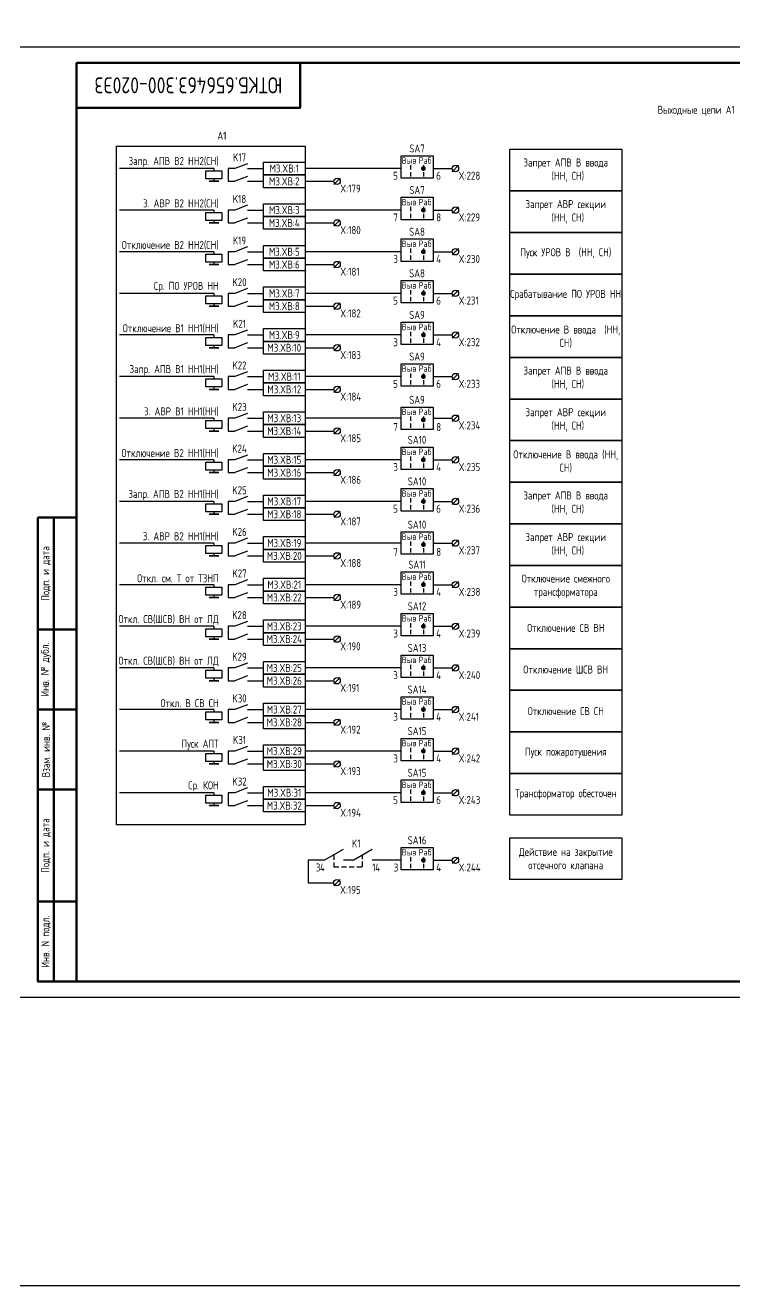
# Model space of a CAD drawing. Header units: millimetres. Extents: x -1117 to 5846, y -90 to 586.
# Drawn here: x 2104 to 2325.8, y -90 to 303.8 of the extents above; entities that cross this region are included whole.
import ezdxf

# ---------------------------------------------------------------- set-up
doc = ezdxf.new("R2010")
doc.units = ezdxf.units.MM
doc.linetypes.add('HIDDEN2', pattern=[4.7625, 3.175, -1.5875])
doc.styles.add('Gost_type_A', font='GOST_0.TTF')

# ---------------------------------------------------------------- blocks, each defined once
blk = doc.blocks.new('Штамп угловой верхний')
at = {"lineweight": 50}
blk.add_lwpolyline([(0, 0), (70, 0), (70, -14), (0, -14)], close=True, dxfattribs=at)
blk = doc.blocks.new('Формат_А3')
blk.add_lwpolyline([(-420, 297), (0, 297), (0, 0), (-420, 0)], close=True)
at = {"lineweight": 50}
blk.add_lwpolyline([(-400, 292), (-5, 292), (-5, 5), (-400, 5)], close=True, dxfattribs=at)
blk = doc.blocks.new('Штамп левый нижний')
at = {"lineweight": 50}
for points in [[(-12, 145), (-7, 145), (-7, 110), (-12, 110)], [(-7, 145), (0, 145), (0, 110), (-7, 110)], [(-12, 110), (-7, 110), (-7, 85), (-12, 85)], [(-7, 110), (0, 110), (0, 85), (-7, 85)], [(-12, 85), (-7, 85), (-7, 60), (-12, 60)], [(-7, 85), (0, 85), (0, 60), (-7, 60)], [(-12, 60), (-7, 60), (-7, 25), (-12, 25)], [(-7, 60), (0, 60), (0, 25), (-7, 25)], [(-12, 25), (-7, 25), (-7, 0), (-12, 0)], [(-7, 25), (0, 25), (0, 0), (-7, 0)]]:
    blk.add_lwpolyline(points, close=True, dxfattribs=at)
at = {"char_height": 2.5, "attachment_point": 5, "rotation": 90, "style": 'Gost_type_A'}
for s, insert, width in [('Подп. и дата', (-9.5, 127.5), 35), ('Инв. № дубл.', (-9.5, 97.5), 25), ('Взам. инв. №', (-9.5, 72.5), 25), ('Подп. и дата', (-9.5, 42.5), 35), ('Инв. N подл.', (-9.5, 12.5), 25)]:
    blk.add_mtext(s, dxfattribs=dict(at, insert=insert, width=width))
blk = doc.blocks.new('POINT')
at = {"const_width": 0.75}
blk.add_lwpolyline([(-0.375, 0, 1), (0.375, 0, 1)], format="xyb", close=True, dxfattribs=at)
blk = doc.blocks.new('Переключатель_положение')
for p, q in [((2, 1), (2, -0.34)), ((2, -1.14), (2, -2.49))]:
    blk.add_line(p, q)

msp = doc.modelspace()

# ---------------------------------------------------------------- linework, layer by layer
at = {"ltscale": 4.32}
for p, q in [((2173.5, 260.5), (2169.5, 259)), ((2173.5, 256.5), (2169.5, 255)), ((2173.5, 247.5), (2169.5, 246)), ((2173.5, 243.5), (2169.5, 242)), ((2173.5, 234.5), (2169.5, 233)), ((2173.5, 230.5), (2169.5, 229)), ((2173.5, 221.5), (2169.5, 220)), ((2173.5, 217.5), (2169.5, 216)), ((2173.5, 208.5), (2169.5, 207)), ((2173.5, 204.5), (2169.5, 203)), ((2173.5, 195.5), (2169.5, 194)), ((2173.5, 191.5), (2169.5, 190)), ((2173.5, 182.5), (2169.5, 181)), ((2173.5, 178.5), (2169.5, 177)), ((2173.5, 169.5), (2169.5, 168)), ((2173.5, 165.5), (2169.5, 164)), ((2173.5, 156.5), (2169.5, 155)), ((2173.5, 152.5), (2169.5, 151)), ((2173.5, 143.5), (2169.5, 142)), ((2173.5, 139.5), (2169.5, 138)), ((2173.5, 130.5), (2169.5, 129)), ((2173.5, 126.5), (2169.5, 125)), ((2173.5, 117.5), (2169.5, 116)), ((2173.5, 113.5), (2169.5, 112)), ((2173.5, 104.5), (2169.5, 103)), ((2173.5, 100.5), (2169.5, 99)), ((2173.5, 91.5), (2169.5, 90)), ((2173.5, 87.5), (2169.5, 86)), ((2173.5, 78.5), (2169.5, 77)), ((2173.5, 74.5), (2169.5, 73)), ((2173.5, 65.5), (2169.5, 64)), ((2173.5, 61.5), (2169.5, 60))]:
    msp.add_line(p, q, dxfattribs=at)
for p, q in [((2239.51, 260), (2237.51, 258)), ((2163, 259), (2133.5, 259)), ((2163, 259), (2163, 258.25)), ((2221.5, 259), (2191.5, 259)), ((2202.51, 256), (2200.51, 254)), ((2163, 255.75), (2163, 255)), ((2191.5, 255), (2200.5, 255)), ((2163, 246), (2133.5, 246)), ((2163, 246), (2163, 245.25)), ((2221.5, 246), (2191.5, 246)), ((2239.51, 247), (2237.51, 245)), ((2163, 242.75), (2163, 242)), ((2191.5, 242), (2200.5, 242)), ((2202.51, 243), (2200.51, 241)), ((2163, 233), (2133.5, 233)), ((2163, 233), (2163, 232.25)), ((2221.5, 233), (2191.5, 233)), ((2239.51, 234), (2237.51, 232)), ((2163, 229.75), (2163, 229)), ((2191.5, 229), (2200.5, 229)), ((2202.51, 230), (2200.51, 228)), ((2239.51, 221), (2237.51, 219)), ((2163, 220), (2133.5, 220)), ((2163, 220), (2163, 219.25)), ((2163, 216.75), (2163, 216)), ((2221.5, 220), (2191.5, 220)), ((2202.51, 217), (2200.51, 215)), ((2191.5, 216), (2200.5, 216)), ((2163, 207), (2133.5, 207)), ((2163, 207), (2163, 206.25)), ((2221.5, 207), (2191.5, 207)), ((2239.51, 208), (2237.51, 206)), ((2163, 203.75), (2163, 203)), ((2191.5, 203), (2200.5, 203)), ((2202.51, 204), (2200.51, 202)), ((2163, 194), (2133.5, 194)), ((2163, 194), (2163, 193.25)), ((2221.5, 194), (2191.5, 194)), ((2239.51, 195), (2237.51, 193)), ((2163, 190.75), (2163, 190)), ((2191.5, 190), (2200.5, 190)), ((2202.51, 191), (2200.51, 189)), ((2239.51, 182), (2237.51, 180)), ((2163, 181), (2133.5, 181)), ((2163, 181), (2163, 180.25)), ((2163, 177.75), (2163, 177)), ((2221.5, 181), (2191.5, 181)), ((2202.51, 178), (2200.51, 176)), ((2191.5, 177), (2200.5, 177)), ((2163, 168), (2133.5, 168)), ((2163, 168), (2163, 167.25)), ((2221.5, 168), (2191.5, 168)), ((2239.51, 169), (2237.51, 167)), ((2163, 164.75), (2163, 164)), ((2191.5, 164), (2200.5, 164)), ((2202.51, 165), (2200.51, 163)), ((2163, 155), (2133.5, 155)), ((2163, 155), (2163, 154.25)), ((2221.5, 155), (2191.5, 155)), ((2239.51, 156), (2237.51, 154)), ((2163, 151.75), (2163, 151)), ((2191.5, 151), (2200.5, 151)), ((2202.51, 152), (2200.51, 150)), ((2163, 142), (2133.5, 142)), ((2163, 142), (2163, 141.25)), ((2221.5, 142), (2191.5, 142)), ((2239.51, 143), (2237.51, 141)), ((2163, 138.75), (2163, 138)), ((2191.5, 138), (2200.5, 138)), ((2202.51, 139), (2200.51, 137)), ((2239.51, 130), (2237.51, 128)), ((2163, 129), (2133.5, 129)), ((2163, 129), (2163, 128.25)), ((2221.5, 129), (2191.5, 129)), ((2163, 125.75), (2163, 125)), ((2191.5, 125), (2200.5, 125)), ((2202.51, 126), (2200.51, 124)), ((2163, 116), (2133.5, 116)), ((2163, 116), (2163, 115.25)), ((2221.5, 116), (2191.5, 116)), ((2239.51, 117), (2237.51, 115)), ((2163, 112.75), (2163, 112)), ((2191.5, 112), (2200.5, 112)), ((2202.51, 113), (2200.51, 111)), ((2163, 103), (2133.5, 103)), ((2163, 103), (2163, 102.25)), ((2221.5, 103), (2191.5, 103)), ((2239.51, 104), (2237.51, 102)), ((2163, 99.75), (2163, 99)), ((2191.5, 99), (2200.5, 99)), ((2202.51, 100), (2200.51, 98)), ((2239.51, 91), (2237.51, 89)), ((2163, 90), (2133.5, 90)), ((2163, 90), (2163, 89.25)), ((2163, 86.75), (2163, 86)), ((2221.5, 90), (2191.5, 90)), ((2202.51, 87), (2200.51, 85)), ((2191.5, 86), (2200.5, 86)), ((2163, 77), (2133.5, 77)), ((2163, 77), (2163, 76.25)), ((2221.5, 77), (2191.5, 77)), ((2239.51, 78), (2237.51, 76)), ((2163, 73.75), (2163, 73)), ((2191.5, 73), (2200.5, 73)), ((2202.51, 74), (2200.51, 72)), ((2163, 64), (2133.5, 64)), ((2163, 64), (2163, 63.25)), ((2221.5, 64), (2191.5, 64)), ((2239.5, 65), (2237.5, 63)), ((2163, 60.75), (2163, 60)), ((2191.5, 60), (2200.5, 60)), ((2202.5, 61), (2200.5, 59)), ((2197.5, 42.91), (2203.5, 46.37)), ((2206.5, 42.91), (2212.5, 46.37)), ((2239.5, 43.91), (2237.5, 41.91)), ((2197.5, 42.91), (2192.5, 42.91)), ((2192.5, 42.91), (2192.5, 35.91)), ((2206.5, 42.91), (2203.5, 42.91)), ((2221.5, 42.91), (2212.5, 42.91)), ((2192.5, 35.91), (2200.44, 35.91)), ((2202.44, 36.91), (2200.44, 34.91))]:
    msp.add_line(p, q)
at = {"ltscale": 1.08}
for p, q in [((2169.5, 259), (2167.5, 259)), ((2167.5, 259), (2167.5, 255)), ((2173.5, 259), (2178.5, 259)), ((2167.5, 255), (2169.5, 255)), ((2173.5, 255), (2178.5, 255)), ((2169.5, 246), (2167.5, 246)), ((2167.5, 246), (2167.5, 242)), ((2173.5, 246), (2178.5, 246)), ((2167.5, 242), (2169.5, 242)), ((2173.5, 242), (2178.5, 242)), ((2169.5, 233), (2167.5, 233)), ((2167.5, 233), (2167.5, 229)), ((2173.5, 233), (2178.5, 233)), ((2167.5, 229), (2169.5, 229)), ((2173.5, 229), (2178.5, 229)), ((2169.5, 220), (2167.5, 220)), ((2167.5, 220), (2167.5, 216)), ((2173.5, 220), (2178.5, 220)), ((2167.5, 216), (2169.5, 216)), ((2173.5, 216), (2178.5, 216)), ((2169.5, 207), (2167.5, 207)), ((2167.5, 207), (2167.5, 203)), ((2173.5, 207), (2178.5, 207)), ((2167.5, 203), (2169.5, 203)), ((2173.5, 203), (2178.5, 203)), ((2169.5, 194), (2167.5, 194)), ((2167.5, 194), (2167.5, 190)), ((2173.5, 194), (2178.5, 194)), ((2167.5, 190), (2169.5, 190)), ((2173.5, 190), (2178.5, 190)), ((2169.5, 181), (2167.5, 181)), ((2167.5, 181), (2167.5, 177)), ((2173.5, 181), (2178.5, 181)), ((2167.5, 177), (2169.5, 177)), ((2173.5, 177), (2178.5, 177)), ((2169.5, 168), (2167.5, 168)), ((2167.5, 168), (2167.5, 164)), ((2173.5, 168), (2178.5, 168)), ((2167.5, 164), (2169.5, 164)), ((2173.5, 164), (2178.5, 164)), ((2169.5, 155), (2167.5, 155)), ((2167.5, 155), (2167.5, 151)), ((2173.5, 155), (2178.5, 155)), ((2167.5, 151), (2169.5, 151)), ((2173.5, 151), (2178.5, 151)), ((2169.5, 142), (2167.5, 142)), ((2167.5, 142), (2167.5, 138)), ((2173.5, 142), (2178.5, 142)), ((2167.5, 138), (2169.5, 138)), ((2173.5, 138), (2178.5, 138)), ((2169.5, 129), (2167.5, 129)), ((2167.5, 129), (2167.5, 125)), ((2173.5, 129), (2178.5, 129)), ((2167.5, 125), (2169.5, 125)), ((2173.5, 125), (2178.5, 125)), ((2169.5, 116), (2167.5, 116)), ((2167.5, 116), (2167.5, 112)), ((2173.5, 116), (2178.5, 116)), ((2167.5, 112), (2169.5, 112)), ((2173.5, 112), (2178.5, 112)), ((2169.5, 103), (2167.5, 103)), ((2167.5, 103), (2167.5, 99)), ((2173.5, 103), (2178.5, 103)), ((2167.5, 99), (2169.5, 99)), ((2173.5, 99), (2178.5, 99)), ((2169.5, 90), (2167.5, 90)), ((2167.5, 90), (2167.5, 86)), ((2173.5, 90), (2178.5, 90)), ((2167.5, 86), (2169.5, 86)), ((2173.5, 86), (2178.5, 86)), ((2169.5, 77), (2167.5, 77)), ((2167.5, 77), (2167.5, 73)), ((2173.5, 77), (2178.5, 77)), ((2167.5, 73), (2169.5, 73)), ((2173.5, 73), (2178.5, 73)), ((2169.5, 64), (2167.5, 64)), ((2167.5, 64), (2167.5, 60)), ((2173.5, 64), (2178.5, 64)), ((2167.5, 60), (2169.5, 60)), ((2173.5, 60), (2178.5, 60))]:
    msp.add_line(p, q, dxfattribs=at)
at = {"ltscale": 4}
for p, q in [((2231.5, 259), (2237.51, 259)), ((2231.5, 246), (2237.51, 246)), ((2231.5, 233), (2237.51, 233)), ((2231.5, 220), (2237.51, 220)), ((2231.5, 207), (2237.51, 207)), ((2231.5, 194), (2237.51, 194)), ((2231.5, 181), (2237.51, 181)), ((2231.5, 168), (2237.51, 168)), ((2231.5, 155), (2237.51, 155)), ((2231.5, 142), (2237.51, 142)), ((2231.5, 129), (2237.51, 129)), ((2231.5, 116), (2237.51, 116)), ((2231.5, 103), (2237.51, 103)), ((2231.5, 90), (2237.51, 90)), ((2231.5, 77), (2237.51, 77)), ((2231.5, 64), (2237.5, 64))]:
    msp.add_line(p, q, dxfattribs=at)
at = {"linetype": 'HIDDEN2', "ltscale": 0.5}
for p, q in [((2200.5, 44.64), (2200.5, 40.91)), ((2209.5, 40.91), (2209.5, 44.64)), ((2200.5, 40.91), (2209.5, 40.91))]:
    msp.add_line(p, q, dxfattribs=at)
at = {"linetype": 'Continuous', "ltscale": 4}
msp.add_line((2231.5, 42.91), (2237.5, 42.91), dxfattribs=at)
for points in [[(-1117.42, 586), (5845.64, 586), (5845.64, -90), (-1117.42, -90)], [(2132.5, 266), (2191.5, 266), (2191.5, 54), (2132.5, 54)], [(2255.5, 265), (2290.5, 265), (2290.5, 252), (2255.5, 252)], [(2178.5, 261), (2191.5, 261), (2191.5, 257), (2178.5, 257)], [(2221.5, 263), (2231.5, 263), (2231.5, 256), (2221.5, 256)], [(2165.5, 258.25), (2165.5, 255.75), (2160.5, 255.75), (2160.5, 258.25)], [(2178.5, 257), (2191.5, 257), (2191.5, 253), (2178.5, 253)], [(2164.5, 255), (2161.5, 255)], [(2221.5, 250), (2231.5, 250), (2231.5, 243), (2221.5, 243)], [(2255.5, 252), (2290.5, 252), (2290.5, 239), (2255.5, 239)], [(2165.5, 245.25), (2165.5, 242.75), (2160.5, 242.75), (2160.5, 245.25)], [(2178.5, 248), (2191.5, 248), (2191.5, 244), (2178.5, 244)], [(2164.5, 242), (2161.5, 242)], [(2178.5, 244), (2191.5, 244), (2191.5, 240), (2178.5, 240)], [(2221.5, 237), (2231.5, 237), (2231.5, 230), (2221.5, 230)], [(2255.5, 239), (2290.5, 239), (2290.5, 226), (2255.5, 226)], [(2178.5, 235), (2191.5, 235), (2191.5, 231), (2178.5, 231)], [(2165.5, 232.25), (2165.5, 229.75), (2160.5, 229.75), (2160.5, 232.25)], [(2164.5, 229), (2161.5, 229)], [(2178.5, 231), (2191.5, 231), (2191.5, 227), (2178.5, 227)], [(2255.5, 226), (2290.5, 226), (2290.5, 213), (2255.5, 213)], [(2178.5, 222), (2191.5, 222), (2191.5, 218), (2178.5, 218)], [(2221.5, 224), (2231.5, 224), (2231.5, 217), (2221.5, 217)], [(2165.5, 219.25), (2165.5, 216.75), (2160.5, 216.75), (2160.5, 219.25)], [(2178.5, 218), (2191.5, 218), (2191.5, 214), (2178.5, 214)], [(2164.5, 216), (2161.5, 216)], [(2255.5, 213), (2290.5, 213), (2290.5, 200), (2255.5, 200)], [(2178.5, 209), (2191.5, 209), (2191.5, 205), (2178.5, 205)], [(2221.5, 211), (2231.5, 211), (2231.5, 204), (2221.5, 204)], [(2165.5, 206.25), (2165.5, 203.75), (2160.5, 203.75), (2160.5, 206.25)], [(2178.5, 205), (2191.5, 205), (2191.5, 201), (2178.5, 201)], [(2164.5, 203), (2161.5, 203)], [(2221.5, 198), (2231.5, 198), (2231.5, 191), (2221.5, 191)], [(2255.5, 200), (2290.5, 200), (2290.5, 187), (2255.5, 187)], [(2165.5, 193.25), (2165.5, 190.75), (2160.5, 190.75), (2160.5, 193.25)], [(2178.5, 196), (2191.5, 196), (2191.5, 192), (2178.5, 192)], [(2164.5, 190), (2161.5, 190)], [(2178.5, 192), (2191.5, 192), (2191.5, 188), (2178.5, 188)], [(2255.5, 187), (2290.5, 187), (2290.5, 174), (2255.5, 174)], [(2178.5, 183), (2191.5, 183), (2191.5, 179), (2178.5, 179)], [(2221.5, 184.5), (2231.5, 184.5), (2231.5, 177.5), (2221.5, 177.5)], [(2165.5, 180.25), (2165.5, 177.75), (2160.5, 177.75), (2160.5, 180.25)], [(2178.5, 179), (2191.5, 179), (2191.5, 175), (2178.5, 175)], [(2164.5, 177), (2161.5, 177)], [(2255.5, 174), (2290.5, 174), (2290.5, 161), (2255.5, 161)], [(2178.5, 170), (2191.5, 170), (2191.5, 166), (2178.5, 166)], [(2221.5, 172), (2231.5, 172), (2231.5, 165), (2221.5, 165)], [(2165.5, 167.25), (2165.5, 164.75), (2160.5, 164.75), (2160.5, 167.25)], [(2178.5, 166), (2191.5, 166), (2191.5, 162), (2178.5, 162)], [(2164.5, 164), (2161.5, 164)], [(2221.5, 159), (2231.5, 159), (2231.5, 152), (2221.5, 152)], [(2255.5, 161), (2290.5, 161), (2290.5, 148), (2255.5, 148)], [(2165.5, 154.25), (2165.5, 151.75), (2160.5, 151.75), (2160.5, 154.25)], [(2178.5, 157), (2191.5, 157), (2191.5, 153), (2178.5, 153)], [(2164.5, 151), (2161.5, 151)], [(2178.5, 153), (2191.5, 153), (2191.5, 149), (2178.5, 149)], [(2255.5, 148), (2290.5, 148), (2290.5, 135), (2255.5, 135)], [(2178.5, 144), (2191.5, 144), (2191.5, 140), (2178.5, 140)], [(2221.5, 145.5), (2231.5, 145.5), (2231.5, 138.5), (2221.5, 138.5)], [(2165.5, 141.25), (2165.5, 138.75), (2160.5, 138.75), (2160.5, 141.25)], [(2164.5, 138), (2161.5, 138)], [(2178.5, 140), (2191.5, 140), (2191.5, 136), (2178.5, 136)], [(2255.5, 135), (2290.5, 135), (2290.5, 122), (2255.5, 122)], [(2178.5, 131), (2191.5, 131), (2191.5, 127), (2178.5, 127)], [(2221.5, 133), (2231.5, 133), (2231.5, 126), (2221.5, 126)], [(2165.5, 128.25), (2165.5, 125.75), (2160.5, 125.75), (2160.5, 128.25)], [(2178.5, 127), (2191.5, 127), (2191.5, 123), (2178.5, 123)], [(2164.5, 125), (2161.5, 125)], [(2221.5, 120), (2231.5, 120), (2231.5, 113), (2221.5, 113)], [(2255.5, 122), (2290.5, 122), (2290.5, 109), (2255.5, 109)], [(2165.5, 115.25), (2165.5, 112.75), (2160.5, 112.75), (2160.5, 115.25)], [(2178.5, 118), (2191.5, 118), (2191.5, 114), (2178.5, 114)], [(2164.5, 112), (2161.5, 112)], [(2178.5, 114), (2191.5, 114), (2191.5, 110), (2178.5, 110)], [(2221.5, 107), (2231.5, 107), (2231.5, 100), (2221.5, 100)], [(2255.5, 109), (2290.5, 109), (2290.5, 96), (2255.5, 96)], [(2178.5, 105), (2191.5, 105), (2191.5, 101), (2178.5, 101)], [(2165.5, 102.25), (2165.5, 99.75), (2160.5, 99.75), (2160.5, 102.25)], [(2164.5, 99), (2161.5, 99)], [(2178.5, 101), (2191.5, 101), (2191.5, 97), (2178.5, 97)], [(2255.5, 96), (2290.5, 96), (2290.5, 83), (2255.5, 83)], [(2178.5, 92), (2191.5, 92), (2191.5, 88), (2178.5, 88)], [(2221.5, 94), (2231.5, 94), (2231.5, 87), (2221.5, 87)], [(2165.5, 89.25), (2165.5, 86.75), (2160.5, 86.75), (2160.5, 89.25)], [(2178.5, 88), (2191.5, 88), (2191.5, 84), (2178.5, 84)], [(2164.5, 86), (2161.5, 86)], [(2255.5, 83), (2290.5, 83), (2290.5, 70), (2255.5, 70)], [(2178.5, 79), (2191.5, 79), (2191.5, 75), (2178.5, 75)], [(2221.5, 81), (2231.5, 81), (2231.5, 74), (2221.5, 74)], [(2165.5, 76.25), (2165.5, 73.75), (2160.5, 73.75), (2160.5, 76.25)], [(2178.5, 75), (2191.5, 75), (2191.5, 71), (2178.5, 71)], [(2164.5, 73), (2161.5, 73)], [(2221.5, 68), (2231.5, 68), (2231.5, 61), (2221.5, 61)], [(2255.5, 70), (2290.5, 70), (2290.5, 57), (2255.5, 57)], [(2165.5, 63.25), (2165.5, 60.75), (2160.5, 60.75), (2160.5, 63.25)], [(2178.5, 66), (2191.5, 66), (2191.5, 62), (2178.5, 62)], [(2164.5, 60), (2161.5, 60)], [(2178.5, 62), (2191.5, 62), (2191.5, 58), (2178.5, 58)], [(2255.5, 49.91), (2290.5, 49.91), (2290.5, 36.91), (2255.5, 36.91)], [(2221.5, 46.91), (2231.5, 46.91), (2231.5, 39.91), (2221.5, 39.91)]]:
    msp.add_lwpolyline(points, close=True)
for centre in [(2238.51, 259), (2201.51, 255), (2238.51, 246), (2201.51, 242), (2238.51, 233), (2201.51, 229), (2238.51, 220), (2201.51, 216), (2238.51, 207), (2201.51, 203), (2238.51, 194), (2201.51, 190), (2238.51, 181), (2201.51, 177), (2238.51, 168), (2201.51, 164), (2238.51, 155), (2201.51, 151), (2238.51, 142), (2201.51, 138), (2238.51, 129), (2201.51, 125), (2238.51, 116), (2201.51, 112), (2238.51, 103), (2201.51, 99), (2238.51, 90), (2201.51, 86), (2238.51, 77), (2201.51, 73), (2238.5, 64), (2201.5, 60), (2238.5, 42.91), (2201.44, 35.91)]:
    msp.add_circle(centre, 1)

# ---------------------------------------------------------------- block references
at = {"color": 1}
for name, p in [('Формат_А3', (2520, 0)), ('Штамп левый нижний', (2120, 5))]:
    msp.add_blockref(name, p, dxfattribs=at)
for name, p in [('Штамп угловой верхний', (2120, 292)), ('Переключатель_положение', (2222.5, 259)), ('Переключатель_положение', (2226.5, 259)), ('POINT', (2228.5, 259)), ('Переключатель_положение', (2222.5, 246)), ('POINT', (2228.5, 246)), ('Переключатель_положение', (2226.5, 246)), ('Переключатель_положение', (2222.5, 233)), ('POINT', (2228.5, 233)), ('Переключатель_положение', (2226.5, 233)), ('Переключатель_положение', (2222.5, 220)), ('POINT', (2228.5, 220)), ('Переключатель_положение', (2226.5, 220)), ('Переключатель_положение', (2222.5, 207)), ('POINT', (2228.5, 207)), ('Переключатель_положение', (2226.5, 207)), ('Переключатель_положение', (2222.5, 194)), ('POINT', (2228.5, 194)), ('Переключатель_положение', (2226.5, 194)), ('Переключатель_положение', (2222.5, 180.5)), ('POINT', (2228.5, 180.5)), ('Переключатель_положение', (2226.5, 180.5)), ('Переключатель_положение', (2222.5, 168)), ('POINT', (2228.5, 168)), ('Переключатель_положение', (2226.5, 168)), ('Переключатель_положение', (2222.5, 155)), ('POINT', (2228.5, 155)), ('Переключатель_положение', (2226.5, 155)), ('Переключатель_положение', (2222.5, 141.5)), ('POINT', (2228.5, 141.5)), ('Переключатель_положение', (2226.5, 141.5)), ('Переключатель_положение', (2222.5, 129)), ('Переключатель_положение', (2226.5, 129)), ('POINT', (2228.5, 129)), ('Переключатель_положение', (2222.5, 116)), ('POINT', (2228.5, 116)), ('Переключатель_положение', (2226.5, 116)), ('Переключатель_положение', (2222.5, 103)), ('POINT', (2228.5, 103)), ('Переключатель_положение', (2226.5, 103)), ('Переключатель_положение', (2222.5, 90)), ('POINT', (2228.5, 90)), ('Переключатель_положение', (2226.5, 90)), ('Переключатель_положение', (2222.5, 77)), ('POINT', (2228.5, 77)), ('Переключатель_положение', (2226.5, 77)), ('Переключатель_положение', (2222.5, 64)), ('POINT', (2228.5, 64)), ('Переключатель_положение', (2226.5, 64)), ('Переключатель_положение', (2222.5, 42.91)), ('POINT', (2228.5, 42.91)), ('Переключатель_положение', (2226.5, 42.91))]:
    msp.add_blockref(name, p)

# ---------------------------------------------------------------- texts
at = {"insert": (2155, 285), "char_height": 5, "width": 70, "attachment_point": 5, "rotation": 180, "style": 'Gost_type_A'}
msp.add_mtext('ЮТКБ.656463.300-020Э3', dxfattribs=at)
at = {"char_height": 2.5, "line_spacing_factor": 0.9, "style": 'Gost_type_A'}
for s, insert, width, attachment_point in [('Выходные цепи А1', (2313.78, 277), 197.5, 5), ('A1', (2165.5, 268), 66, 8), ('X:228', (2239.51, 258), 8, 1), ('X:179', (2202.51, 254), 8, 1), ('X:229', (2239.51, 245), 8, 1), ('X:180', (2202.51, 241), 8, 1), ('X:230', (2239.51, 232), 8, 1), ('X:181', (2202.51, 228), 8, 1), ('X:231', (2239.51, 219), 8, 1), ('X:182', (2202.51, 215), 8, 1), ('X:232', (2239.51, 206), 8, 1), ('X:183', (2202.51, 202), 8, 1), ('X:233', (2239.51, 193), 8, 1), ('X:184', (2202.51, 189), 8, 1), ('X:234', (2239.51, 180), 8, 1), ('X:185', (2202.51, 176), 8, 1), ('X:235', (2239.51, 167), 8, 1), ('X:186', (2202.51, 163), 8, 1), ('X:236', (2239.51, 154), 8, 1), ('X:187', (2202.51, 150), 8, 1), ('X:237', (2239.51, 141), 8, 1), ('X:188', (2202.51, 137), 8, 1), ('X:238', (2239.51, 128), 8, 1), ('X:189', (2202.51, 124), 8, 1), ('X:239', (2239.51, 115), 8, 1), ('X:190', (2202.51, 111), 8, 1), ('X:240', (2239.51, 102), 8, 1), ('X:191', (2202.51, 98), 8, 1), ('X:241', (2239.51, 89), 8, 1), ('X:192', (2202.51, 85), 8, 1), ('X:242', (2239.51, 76), 8, 1), ('X:193', (2202.51, 72), 8, 1), ('X:243', (2239.5, 63), 8, 1), ('X:194', (2202.5, 59), 8, 1), ('X:244', (2239.5, 41.91), 8, 1), ('X:195', (2202.44, 34.91), 8, 1)]:
    msp.add_mtext(s, dxfattribs=dict(at, insert=insert, width=width, attachment_point=attachment_point))
at = {"style": 'Gost_type_A'}
for s, insert, char_height, width, attachment_point in [('SA7', (2226.5, 264), 2.5, 10, 8), ('Запр. АПВ В2 НН2(СН)', (2164.5, 261), 2.5, 31.0015, 6), ('K17', (2171, 262.5), 2.5, 5, 5), ('M3.XВ:1', (2185, 259), 2.5, 13, 5), ('Выв', (2224, 261.5), 2, 5, 5), ('Раб', (2229, 261.5), 2, 5, 5), ('Запрет АПВ В ввода \\P (НН, СН)', (2273, 258.5), 2.5, 34.9988, 5), ('M3.XВ:2', (2185, 255), 2.5, 13, 5), ('5', (2220.5, 257.98), 2.5, 5, 3), ('6', (2232.5, 257.98), 2.5, 5, 1), ('SA7', (2226.5, 251), 2.5, 10, 8), (' З. АВР В2 НН2(СН)', (2164.5, 248), 2.5, 31.0015, 6), ('K18', (2171, 249.5), 2.5, 5, 5), ('Выв', (2224, 248.5), 2, 5, 5), ('Раб', (2229, 248.5), 2, 5, 5), ('Запрет АВР секции \\P (НН, СН)', (2273, 245.5), 2.5, 34.9988, 5), ('M3.XВ:3', (2185, 246), 2.5, 13, 5), ('7', (2220.5, 244.98), 2.5, 5, 3), ('8', (2232.5, 244.98), 2.5, 5, 1), ('M3.XВ:4', (2185, 242), 2.5, 13, 5), ('SA8', (2226.5, 238), 2.5, 10, 8), ('Отключение В2 НН2(СН)', (2164.5, 235), 2.5, 31.0015, 6), ('K19', (2171, 236.5), 2.5, 5, 5), ('Выв', (2224, 235.5), 2, 5, 5), ('Раб', (2229, 235.5), 2, 5, 5), ('M3.XВ:5', (2185, 233), 2.5, 13, 5), ('Пуск УРОВ В  (НН, СН)', (2273, 232.5), 2.5, 34.9988, 5), ('M3.XВ:6', (2185, 229), 2.5, 13, 5), ('3', (2220.5, 231.98), 2.5, 5, 3), ('4', (2232.5, 231.98), 2.5, 5, 1), ('K20', (2171, 223.5), 2.5, 5, 5), ('SA8', (2226.5, 225), 2.5, 10, 8), ('Ср. ПО УРОВ НН', (2164.5, 222), 2.5, 31.0015, 6), ('M3.XВ:7', (2185, 220), 2.5, 13, 5), ('Выв', (2224, 222.5), 2, 5, 5), ('Раб', (2229, 222.5), 2, 5, 5), ('\\pxsm1;{\\C0;Срабатывание ПО УРОВ НН}', (2273, 219.5), 2.5, 34.9988, 5), ('M3.XВ:8', (2185, 216), 2.5, 13, 5), ('5', (2220.5, 218.98), 2.5, 5, 3), ('6', (2232.5, 218.98), 2.5, 5, 1), ('SA9', (2226.5, 212), 2.5, 10, 8), ('Отключение В1 НН1(НН)', (2164.5, 209), 2.5, 31.0015, 6), ('K21', (2171, 210.5), 2.5, 5, 5), ('Выв', (2224, 209.5), 2, 5, 5), ('Раб', (2229, 209.5), 2, 5, 5), ('Отключение В ввода  (НН, СН)', (2273, 206.5), 2.5, 34.9988, 5), ('M3.XВ:9', (2185, 207), 2.5, 13, 5), ('3', (2220.5, 205.98), 2.5, 5, 3), ('4', (2232.5, 205.98), 2.5, 5, 1), ('M3.XВ:10', (2185, 203), 2.5, 13, 5), ('SA9', (2226.5, 199), 2.5, 10, 8), ('Запр. АПВ В1 НН1(НН)', (2164.5, 196), 2.5, 31.0015, 6), ('K22', (2171, 197.5), 2.5, 5, 5), ('Выв', (2224, 196.5), 2, 5, 5), ('Раб', (2229, 196.5), 2, 5, 5), ('Запрет АПВ В ввода \\P (НН, СН)', (2273, 193.5), 2.5, 34.9988, 5), ('M3.XВ:11', (2185, 194), 2.5, 13, 5), ('5', (2220.5, 192.98), 2.5, 5, 3), ('6', (2232.5, 192.98), 2.5, 5, 1), ('M3.XВ:12', (2185, 190), 2.5, 13, 5), ('K23', (2171, 184.5), 2.5, 5, 5), ('SA9', (2226.5, 185.5), 2.5, 10, 8), ('З. АВР В1 НН1(НН)', (2164.5, 183), 2.5, 31.0015, 6), ('M3.XВ:13', (2185, 181), 2.5, 13, 5), ('Выв', (2224, 183), 2, 5, 5), ('Раб', (2229, 183), 2, 5, 5), ('Запрет АВР секции \\P (НН, СН)', (2273, 180.5), 2.5, 34.9988, 5), ('M3.XВ:14', (2185, 177), 2.5, 13, 5), ('7', (2220.5, 179.48), 2.5, 5, 3), ('8', (2232.5, 179.48), 2.5, 5, 1), ('SA10', (2226.5, 173), 2.5, 10, 8), ('Отключение В2 НН1(НН)', (2164.5, 170), 2.5, 31.0015, 6), ('K24', (2171, 171.5), 2.5, 5, 5), ('Выв', (2224, 170.5), 2, 5, 5), ('Раб', (2229, 170.5), 2, 5, 5), ('Отключение В ввода (НН, СН)', (2273, 167.5), 2.5, 34.9988, 5), ('M3.XВ:15', (2185, 168), 2.5, 13, 5), ('3', (2220.5, 166.98), 2.5, 5, 3), ('4', (2232.5, 166.98), 2.5, 5, 1), ('M3.XВ:16', (2185, 164), 2.5, 13, 5), ('SA10', (2226.5, 160), 2.5, 10, 8), ('Запр. АПВ В2 НН1(НН)', (2164.5, 157), 2.5, 31.0015, 6), ('K25', (2171, 158.5), 2.5, 5, 5), ('Выв', (2224, 157.5), 2, 5, 5), ('Раб', (2229, 157.5), 2, 5, 5), ('Запрет АПВ В ввода \\P (НН, СН)', (2273, 154.5), 2.5, 34.9988, 5), ('M3.XВ:17', (2185, 155), 2.5, 13, 5), ('5', (2220.5, 153.98), 2.5, 5, 3), ('6', (2232.5, 153.98), 2.5, 5, 1), ('M3.XВ:18', (2185, 151), 2.5, 13, 5), ('K26', (2171, 145.5), 2.5, 5, 5), ('SA10', (2226.5, 146.5), 2.5, 10, 8), ('З. АВР В2 НН1(НН)', (2164.5, 144), 2.5, 31.0015, 6), ('M3.XВ:19', (2185, 142), 2.5, 13, 5), ('Выв', (2224, 144), 2, 5, 5), ('Раб', (2229, 144), 2, 5, 5), ('Запрет АВР секции \\P (НН, СН)', (2273, 141.5), 2.5, 34.9988, 5), ('M3.XВ:20', (2185, 138), 2.5, 13, 5), ('7', (2220.5, 140.48), 2.5, 5, 3), ('8', (2232.5, 140.48), 2.5, 5, 1), ('SA11', (2226.5, 134), 2.5, 10, 8), ('Откл. см. Т от ТЗНП', (2164.5, 131), 2.5, 31.0015, 6), ('K27', (2171, 132.5), 2.5, 5, 5), ('M3.XВ:21', (2185, 129), 2.5, 13, 5), ('Выв', (2224, 131.5), 2, 5, 5), ('Раб', (2229, 131.5), 2, 5, 5), ('Отключение смежного трансформатора', (2273, 128.5), 2.5, 34.9988, 5), ('M3.XВ:22', (2185, 125), 2.5, 13, 5), ('3', (2220.5, 127.98), 2.5, 5, 3), ('4', (2232.5, 127.98), 2.5, 5, 1), ('SA12', (2226.5, 121), 2.5, 10, 8), ('Откл. СВ(ШСВ) ВН от ЛД', (2164.5, 118), 2.5, 31.0015, 6), ('K28', (2171, 119.5), 2.5, 5, 5), ('Выв', (2224, 118.5), 2, 5, 5), ('Раб', (2229, 118.5), 2, 5, 5), ('M3.XВ:23', (2185, 116), 2.5, 13, 5), ('3', (2220.5, 114.98), 2.5, 5, 3), ('4', (2232.5, 114.98), 2.5, 5, 1), ('Отключение СВ ВН', (2273, 115.5), 2.5, 34.9988, 5), ('M3.XВ:24', (2185, 112), 2.5, 13, 5), ('SA13', (2226.5, 108), 2.5, 10, 8), ('Откл. СВ(ШСВ) ВН от ЛД', (2164.5, 105), 2.5, 31.0015, 6), ('K29', (2171, 106.5), 2.5, 5, 5), ('Выв', (2224, 105.5), 2, 5, 5), ('Раб', (2229, 105.5), 2, 5, 5), ('M3.XВ:25', (2185, 103), 2.5, 13, 5), ('Отключение ШСВ ВН', (2273, 102.5), 2.5, 34.9988, 5), ('M3.XВ:26', (2185, 99), 2.5, 13, 5), ('3', (2220.5, 101.98), 2.5, 5, 3), ('4', (2232.5, 101.98), 2.5, 5, 1), ('K30', (2171, 93.5), 2.5, 5, 5), ('SA14', (2226.5, 95), 2.5, 10, 8), ('Откл. В СВ СН', (2164.5, 92), 2.5, 31.0015, 6), ('M3.XВ:27', (2185, 90), 2.5, 13, 5), ('Выв', (2224, 92.5), 2, 5, 5), ('Раб', (2229, 92.5), 2, 5, 5), ('Отключение СВ СН', (2273, 89.5), 2.5, 34.9988, 5), ('M3.XВ:28', (2185, 86), 2.5, 13, 5), ('3', (2220.5, 88.98), 2.5, 5, 3), ('4', (2232.5, 88.98), 2.5, 5, 1), ('SA15', (2226.5, 82), 2.5, 10, 8), ('Пуск АПТ', (2164.5, 79), 2.5, 31.0015, 6), ('K31', (2171, 80.5), 2.5, 5, 5), ('Выв', (2224, 79.5), 2, 5, 5), ('Раб', (2229, 79.5), 2, 5, 5), ('M3.XВ:29', (2185, 77), 2.5, 13, 5), ('3', (2220.5, 75.98), 2.5, 5, 3), ('4', (2232.5, 75.98), 2.5, 5, 1), ('\\pxsm1;{\\C0;Пуск пожаротушения}', (2273, 76.5), 2.5, 34.9988, 5), ('M3.XВ:30', (2185, 73), 2.5, 13, 5), ('SA15', (2226.5, 69), 2.5, 10, 8), ('Ср. КОН', (2164.5, 66), 2.5, 31.0015, 6), ('K32', (2171, 67.5), 2.5, 5, 5), ('Выв', (2224, 66.5), 2, 5, 5), ('Раб', (2229, 66.5), 2, 5, 5), ('M3.XВ:31', (2185, 64), 2.5, 13, 5), ('Трансформатор обесточен', (2273, 63.5), 2.5, 34.9988, 5), ('M3.XВ:32', (2185, 60), 2.5, 13, 5), ('5', (2220.5, 62.98), 2.5, 5, 3), ('6', (2232.5, 62.98), 2.5, 5, 1), ('K1', (2207.5, 46.91), 2.5, 18, 8), ('SA16', (2226.5, 47.91), 2.5, 10, 8), ('Выв', (2224, 45.41), 2, 5, 5), ('Раб', (2229, 45.41), 2, 5, 5), ('{\\C0;Действие на закрытие отсечного клапана}', (2273, 43.45), 2.5, 34.9988, 5), ('{\\T0.9;3}', (2220.5, 41.89), 2.5, 5, 3), ('{\\T0.9;4}', (2232.5, 41.91), 2.5, 5, 1)]:
    msp.add_mtext(s, dxfattribs=dict(at, insert=insert, char_height=char_height, width=width, attachment_point=attachment_point))
at = {"color": 6, "char_height": 2.5, "width": 5, "style": 'Gost_type_A'}
for s, insert, attachment_point in [('{\\T0.9;34}', (2197.5, 41.91), 3), ('{\\T0.9;14}', (2212.5, 41.91), 1)]:
    msp.add_mtext(s, dxfattribs=dict(at, insert=insert, attachment_point=attachment_point))

doc.saveas('drawing.dxf')
